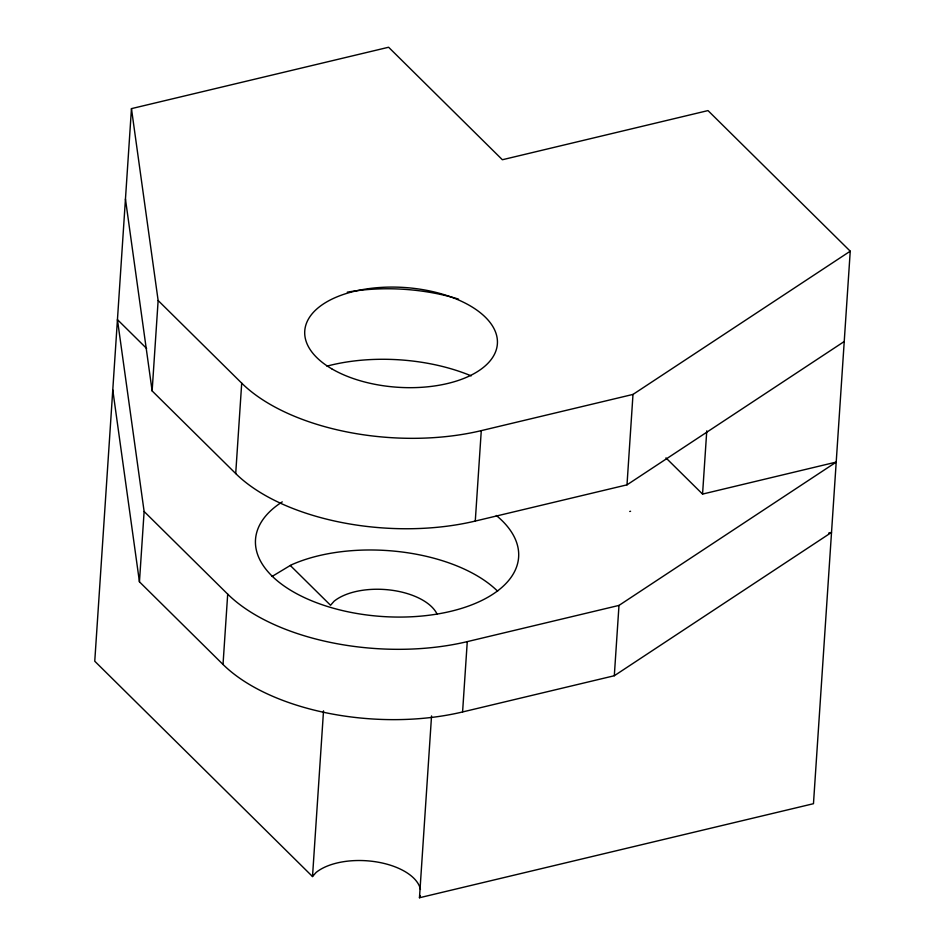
<?xml version="1.0" encoding="UTF-8"?>
<svg xmlns="http://www.w3.org/2000/svg" width="945" height="945" viewBox="0 0 945 945"><rect width="100%" height="100%" fill="white"/><g stroke="black" fill="none" stroke-linecap="round" stroke-linejoin="round"><path stroke-width="1.42" d="M431.546 715.932L419.474 897.75L813.468 803.699L850.24 251.193L708.006 110.589L502.374 159.74L388.608 47.25L131.461 108.628L94.76 661.216L312.511 876.547L316.067 872.483A56.499 29.271 3.8 0 1 376.429 861.899A56.499 29.271 3.8 0 1 420.454 889.399M828.623 533.122L831.482 532.437L614.309 675.734L462.589 711.951A176.573 91.476 3.8 0 1 223.02 664.465L139.447 581.825L144.124 511.493L117.44 319.623L146.617 348.457M844.216 341.523L626.996 484.844L475.276 521.061A176.573 91.476 3.8 0 1 235.707 473.563L152.133 390.923L158.134 300.51L131.461 108.628M223.02 664.465L227.698 594.133L144.124 511.493M235.707 473.563L241.707 383.15L158.134 300.51M312.511 876.547L323.521 710.853M462.589 711.951L467.267 641.631L618.987 605.414L836.254 462.081L702.56 494.081L665.953 457.9M475.276 521.061L481.277 430.636L632.996 394.419L850.24 251.193M614.309 675.734L618.987 605.414M626.996 484.844L632.996 394.419M702.56 494.081L706.765 430.861M419.474 897.75L420.135 895.494M272.077 576.45L291.084 564.992A131.839 68.3 3.8 0 1 497.602 591.18M629.724 511.469L630.575 511.269M290.28 565.464L330.537 605.272L334.093 601.221A56.499 29.271 3.8 0 1 390.817 590.105A56.499 29.271 3.8 0 1 437.169 614.297M125.449 199.052L152.133 390.923M112.774 389.942L139.447 581.825M481.277 430.636A176.573 91.476 3.8 0 1 241.707 383.15M326.946 366.14A131.839 68.3 3.8 0 1 471.201 375.874M467.267 641.631A176.573 91.476 3.8 0 1 227.698 594.133M496.302 515.486A131.839 68.3 3.8 0 1 472.027 604.741A131.839 68.3 3.8 0 1 296.423 593.578A131.839 68.3 3.8 0 1 282.272 501.878M347.287 292.182A131.839 68.3 3.8 0 1 458.514 299.116M331.671 368.763A96.532 50.002 3.8 0 0 493.68 355.733A96.532 50.002 3.8 0 0 377.87 287.646A96.532 50.002 3.8 0 0 331.671 368.763"/></g></svg>
